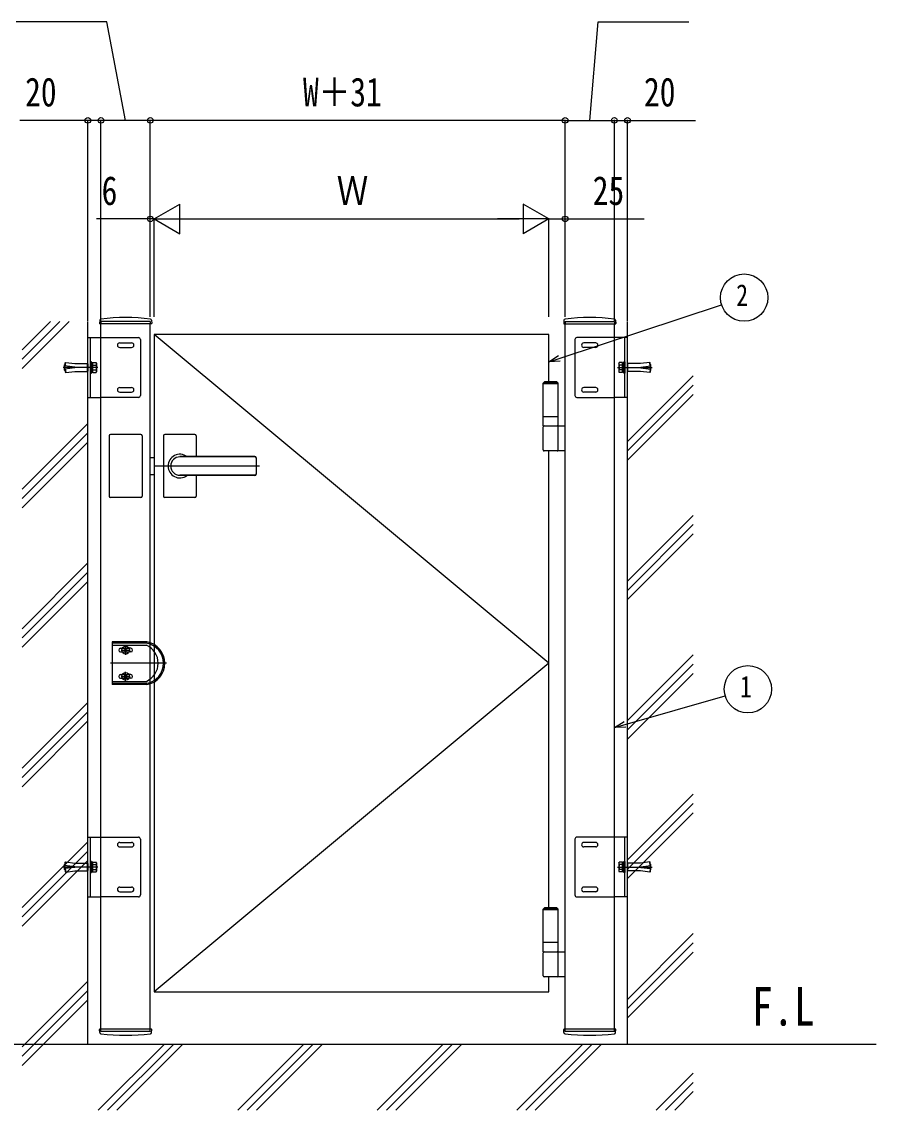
# Model space of a CAD drawing. Units: millimetres, scale not verified. Extents: x -4205 to 4205, y -2970 to 2970.
# Drawn here: x -1205 to 94, y -181 to 1475 of the extents above; entities that cross this region are included whole.
import ezdxf
from ezdxf.enums import TextEntityAlignment as Align

# ---------------------------------------------------------------- set-up
doc = ezdxf.new("R2010")
doc.units = ezdxf.units.MM
doc.header["$LTSCALE"] = 20
for name, color, linetype in [('0-2_USER1', 3, 'Continuous'), ('0-3_YKK_A1', 4, 'Continuous'), ('0-4_YKK_D', 6, 'Continuous')]:
    doc.layers.add(name, color=color, linetype=linetype)
doc.styles.add('ＭＳ ゴシック', font='')
doc.styles.get('ＭＳ ゴシック').set_extended_font_data('MS Gothic')

msp = doc.modelspace()

# ---------------------------------------------------------------- linework, layer by layer
at = {"layer": '0-3_YKK_A1'}
for p, q in [((-1204.98, 975.87), (-1161.85, 1019)), ((-1204.98, 961.73), (-1147.71, 1019)), ((-1204.98, 947.58), (-1133.56, 1019)), ((-1104.98, -81), (-1104.98, 1019)), ((-1086.82, 1020.9), (-1087.08, 1016.03)), ((-1008.38, 1015.5), (-1086.58, 1015.5)), ((-1084.98, -61), (-1084.98, 1015.5)), ((-1009.98, 1019), (-1009.98, 1015.5)), ((-1009.98, -61), (-1009.98, 1015.5)), ((-1008.14, 1020.9), (-1007.88, 1016.03)), ((-380.82, 1020.9), (-381.08, 1016.03)), ((-380.58, 1015.5), (-302.38, 1015.5)), ((-378.98, 1019), (-378.98, 1015.5)), ((-378.98, -61), (-378.98, 1015.5)), ((-303.98, -61), (-303.98, 1015.5)), ((-302.14, 1020.9), (-301.88, 1016.03)), ((-283.98, -81), (-283.98, 1019)), ((-1104.98, 903.5), (-1104.98, 994.5)), ((-1104.98, 994.5), (-1084.98, 994.5)), ((-1100.98, 903.5), (-1100.98, 994.5)), ((-1084.98, 994.5), (-1027.98, 994.5)), ((-1003.98, 999), (-1003.98, -1)), ((-403.98, 999), (-1003.98, 999)), ((-403.98, 499), (-1003.98, 999)), ((-403.98, 927), (-403.98, 999)), ((-303.98, 994.5), (-360.98, 994.5)), ((-283.98, 994.5), (-303.98, 994.5)), ((-287.98, 903.5), (-287.98, 994.5)), ((-283.98, 903.5), (-283.98, 994.5)), ((-1056.48, 986.5), (-1038.48, 986.5)), ((-1056.48, 979.5), (-1038.48, 979.5)), ((-1024.98, 991.5), (-1024.98, 906.5)), ((-363.98, 991.5), (-363.98, 906.5)), ((-332.48, 986.5), (-350.48, 986.5)), ((-332.48, 979.5), (-350.48, 979.5)), ((-1089.88, 949), (-1142.29, 949)), ((-1140.48, 953), (-1139.98, 953.5)), ((-1140.48, 945), (-1140.48, 953)), ((-1139.98, 944.5), (-1140.48, 945)), ((-1139.98, 944.5), (-1139.98, 953.5)), ((-1139.98, 953.5), (-1139.61, 953.46)), ((-1139.98, 944.5), (-1139.61, 944.54)), ((-1139.87, 951.31), (-1139.27, 956.25)), ((-1124.98, 949.5), (-1139.87, 951.31)), ((-1124.98, 948.5), (-1139.87, 946.69)), ((-1139.87, 946.69), (-1139.27, 941.75)), ((-1139.37, 951.25), (-1138.71, 956.69)), ((-1139.37, 946.75), (-1138.71, 941.31)), ((-1139.27, 956.25), (-1138.71, 956.69)), ((-1138.71, 956.71), (-1124.65, 955)), ((-1124.98, 949.5), (-1124.98, 948.5)), ((-1124.65, 955), (-1105.48, 955)), ((-1105.48, 943), (-1105.48, 955)), ((-1104.98, 954.5), (-1105.48, 955)), ((-1104.98, 954.5), (-1104.98, 943.5)), ((-1097.38, 956.25), (-1099.38, 956.25)), ((-1097.38, 952.75), (-1092.46, 952.75)), ((-1097.38, 945.25), (-1092.46, 945.25)), ((-1091.88, 955.5), (-1092.46, 956.51)), ((-1091.88, 955.5), (-1091.88, 942.5)), ((-299.08, 949), (-246.67, 949)), ((-297.08, 955.5), (-296.5, 956.51)), ((-297.08, 955.5), (-297.08, 942.5)), ((-291.58, 952.75), (-296.5, 952.75)), ((-291.58, 945.25), (-296.5, 945.25)), ((-291.58, 956.25), (-289.58, 956.25)), ((-283.98, 954.5), (-283.48, 955)), ((-283.98, 954.5), (-283.98, 943.5)), ((-264.31, 955), (-283.48, 955)), ((-283.48, 943), (-283.48, 955)), ((-250.25, 956.71), (-264.31, 955)), ((-263.98, 949.5), (-249.09, 951.31)), ((-263.98, 949.5), (-263.98, 948.5)), ((-263.98, 948.5), (-249.09, 946.69)), ((-249.69, 956.25), (-250.25, 956.69)), ((-249.59, 951.25), (-250.25, 956.69)), ((-249.59, 946.75), (-250.25, 941.31)), ((-249.09, 951.31), (-249.69, 956.25)), ((-249.09, 946.69), (-249.69, 941.75)), ((-248.98, 953.5), (-249.35, 953.46)), ((-248.98, 944.5), (-249.35, 944.54)), ((-248.48, 953), (-248.98, 953.5)), ((-248.98, 944.5), (-248.98, 953.5)), ((-248.98, 944.5), (-248.48, 945)), ((-248.48, 945), (-248.48, 953)), ((-1139.27, 941.75), (-1138.71, 941.31)), ((-1104.98, 943.5), (-1105.48, 943)), ((-1097.38, 941.49), (-1092.46, 941.49)), ((-1091.88, 942.5), (-1092.46, 941.49)), ((-297.08, 942.5), (-296.5, 941.49)), ((-291.58, 941.49), (-296.5, 941.49)), ((-283.98, 943.5), (-283.48, 943)), ((-283.98, 836.21), (-183.98, 936.21)), ((-249.69, 941.75), (-250.25, 941.31)), ((-1056.48, 918.5), (-1038.48, 918.5)), ((-1056.48, 911.5), (-1038.48, 911.5)), ((-410.48, 927), (-412.48, 925)), ((-389.48, 925), (-412.48, 925)), ((-389.48, 924), (-412.48, 924)), ((-391.48, 927), (-410.48, 927)), ((-391.48, 927), (-389.48, 925)), ((-332.48, 918.5), (-350.48, 918.5)), ((-332.48, 911.5), (-350.48, 911.5)), ((-283.98, 822.07), (-183.98, 922.07)), ((-1104.98, 903.5), (-1084.98, 903.5)), ((-1027.98, 903.5), (-1084.98, 903.5)), ((-360.98, 903.5), (-303.98, 903.5)), ((-283.98, 903.5), (-303.98, 903.5)), ((-283.98, 807.92), (-183.98, 907.92)), ((-1204.98, 763.74), (-1104.98, 863.74)), ((-389.48, 874), (-412.48, 874)), ((-1204.98, 749.59), (-1104.98, 849.59)), ((-1072.48, 845), (-1072.48, 753)), ((-1024.48, 847), (-1070.48, 847)), ((-1022.48, 845), (-1022.48, 753)), ((-989.98, 845), (-989.98, 799)), ((-941.98, 847), (-987.98, 847)), ((-939.98, 845), (-939.98, 813.5)), ((-412.48, 860), (-378.98, 860)), ((-412.48, 823.5), (-412.48, 858.5)), ((-389.48, 823.5), (-389.48, 858.5)), ((-1204.98, 735.45), (-1104.98, 835.45)), ((-1009.98, 812), (-1003.98, 812)), ((-850.98, 813.5), (-964.98, 813.5)), ((-850.98, 813), (-964.98, 813)), ((-848.98, 811.5), (-848.98, 786.5)), ((-378.98, 822), (-410.98, 822)), ((-403.98, 127), (-403.98, 822)), ((-843.72, 799), (-1003.98, 799)), ((-989.98, 799), (-989.98, 753)), ((-1009.98, 786), (-1003.98, 786)), ((-850.98, 785), (-964.98, 785)), ((-850.98, 784.5), (-964.98, 784.5)), ((-939.98, 784.5), (-939.98, 753)), ((-1024.48, 751), (-1070.48, 751)), ((-941.98, 751), (-987.98, 751)), ((-283.98, 624.08), (-183.98, 724.08)), ((-283.98, 609.93), (-183.98, 709.93)), ((-283.98, 595.79), (-183.98, 695.79)), ((-1204.98, 551.6), (-1104.98, 651.6)), ((-1204.98, 537.46), (-1104.98, 637.46)), ((-1204.98, 523.32), (-1104.98, 623.32)), ((-1067.98, 531.5), (-1067.98, 466.5)), ((-1015.26, 531.5), (-1067.98, 531.5)), ((-1015.43, 529.5), (-1067.98, 529.5)), ((-1067.98, 526.5), (-1015.99, 526.5)), ((-1054.38, 519), (-1040.58, 519)), ((-1047.48, 525.9), (-1047.48, 512.1)), ((-1046.99, 517.53), (-1046.99, 516.55)), ((-1039.73, 521.75), (-1042.26, 521.75)), ((-1039.73, 516.25), (-1042.26, 516.25)), ((-985.58, 499), (-1070.48, 499)), ((-403.98, 499), (-1003.98, -1)), ((-283.98, 411.94), (-183.98, 511.94)), ((-283.98, 397.8), (-183.98, 497.8)), ((-1055.23, 481.75), (-1052.7, 481.75)), ((-1052.7, 481.75), (-1042.26, 481.75)), ((-1047.48, 472.1), (-1047.48, 485.9)), ((-1046.99, 480.47), (-1046.99, 481.45)), ((-1039.73, 481.75), (-1042.26, 481.75)), ((-283.98, 383.66), (-183.98, 483.66)), ((-1067.98, 471.5), (-1015.99, 471.5)), ((-1067.98, 468.5), (-1015.43, 468.5)), ((-1015.26, 466.5), (-1067.98, 466.5)), ((-1055.23, 476.25), (-1052.7, 476.25)), ((-1054.38, 479), (-1040.58, 479)), ((-1052.7, 476.25), (-1042.26, 476.25)), ((-1039.73, 476.25), (-1042.26, 476.25)), ((-1204.98, 339.47), (-1104.98, 439.47)), ((-1204.98, 325.33), (-1104.98, 425.33)), ((-1204.98, 311.19), (-1104.98, 411.19)), ((-283.98, 199.81), (-183.98, 299.81)), ((-283.98, 185.67), (-183.98, 285.67)), ((-283.98, 171.53), (-183.98, 271.53)), ((-1104.98, 143.5), (-1104.98, 234.5)), ((-1104.98, 234.5), (-1084.98, 234.5)), ((-1100.98, 143.5), (-1100.98, 234.5)), ((-1084.98, 234.5), (-1027.98, 234.5)), ((-303.98, 234.5), (-360.98, 234.5)), ((-283.98, 234.5), (-303.98, 234.5)), ((-287.98, 143.5), (-287.98, 234.5)), ((-283.98, 143.5), (-283.98, 234.5)), ((-1204.98, 127.34), (-1104.98, 227.34)), ((-1056.48, 226.5), (-1038.48, 226.5)), ((-1056.48, 219.5), (-1038.48, 219.5)), ((-1024.98, 231.5), (-1024.98, 146.5)), ((-363.98, 231.5), (-363.98, 146.5)), ((-332.48, 226.5), (-350.48, 226.5)), ((-332.48, 219.5), (-350.48, 219.5)), ((-1204.98, 113.2), (-1104.98, 213.2)), ((-1204.98, 99.06), (-1104.98, 199.06)), ((-1089.88, 189), (-1142.29, 189)), ((-1140.48, 193), (-1139.98, 193.5)), ((-1140.48, 185), (-1140.48, 193)), ((-1139.98, 184.5), (-1140.48, 185)), ((-1139.98, 184.5), (-1139.98, 193.5)), ((-1139.98, 193.5), (-1139.61, 193.46)), ((-1139.98, 184.5), (-1139.61, 184.54)), ((-1139.87, 191.31), (-1139.27, 196.25)), ((-1124.98, 189.5), (-1139.87, 191.31)), ((-1124.98, 188.5), (-1139.87, 186.69)), ((-1139.87, 186.69), (-1139.27, 181.75)), ((-1139.37, 191.25), (-1138.71, 196.69)), ((-1139.37, 186.75), (-1138.71, 181.31)), ((-1139.27, 196.25), (-1138.71, 196.69)), ((-1138.71, 196.71), (-1124.65, 195)), ((-1124.98, 189.5), (-1124.98, 188.5)), ((-1124.65, 195), (-1105.48, 195)), ((-1105.48, 183), (-1105.48, 195)), ((-1104.98, 194.5), (-1105.48, 195)), ((-1104.98, 183.5), (-1105.48, 183)), ((-1104.98, 194.5), (-1104.98, 183.5)), ((-1097.38, 196.25), (-1099.38, 196.25)), ((-1097.38, 192.75), (-1092.46, 192.75)), ((-1097.38, 185.25), (-1092.46, 185.25)), ((-1091.88, 195.5), (-1092.46, 196.51)), ((-1091.88, 182.5), (-1092.46, 181.49)), ((-1091.88, 195.5), (-1091.88, 182.5)), ((-299.08, 189), (-246.67, 189)), ((-297.08, 195.5), (-296.5, 196.51)), ((-297.08, 195.5), (-297.08, 182.5)), ((-297.08, 182.5), (-296.5, 181.49)), ((-291.58, 192.75), (-296.5, 192.75)), ((-291.58, 185.25), (-296.5, 185.25)), ((-291.58, 196.25), (-289.58, 196.25)), ((-283.98, 194.5), (-283.48, 195)), ((-283.98, 194.5), (-283.98, 183.5)), ((-283.98, 183.5), (-283.48, 183)), ((-264.31, 195), (-283.48, 195)), ((-283.48, 183), (-283.48, 195)), ((-250.25, 196.71), (-264.31, 195)), ((-263.98, 189.5), (-249.09, 191.31)), ((-263.98, 189.5), (-263.98, 188.5)), ((-263.98, 188.5), (-249.09, 186.69)), ((-249.69, 196.25), (-250.25, 196.69)), ((-249.59, 191.25), (-250.25, 196.69)), ((-249.59, 186.75), (-250.25, 181.31)), ((-249.09, 191.31), (-249.69, 196.25)), ((-249.09, 186.69), (-249.69, 181.75)), ((-248.98, 193.5), (-249.35, 193.46)), ((-248.98, 184.5), (-249.35, 184.54)), ((-248.48, 193), (-248.98, 193.5)), ((-248.98, 184.5), (-248.98, 193.5)), ((-248.98, 184.5), (-248.48, 185)), ((-248.48, 185), (-248.48, 193)), ((-1139.27, 181.75), (-1138.71, 181.31)), ((-1097.38, 181.49), (-1092.46, 181.49)), ((-291.58, 181.49), (-296.5, 181.49)), ((-249.69, 181.75), (-250.25, 181.31)), ((-1056.48, 158.5), (-1038.48, 158.5)), ((-1056.48, 151.5), (-1038.48, 151.5)), ((-332.48, 158.5), (-350.48, 158.5)), ((-332.48, 151.5), (-350.48, 151.5)), ((-1104.98, 143.5), (-1084.98, 143.5)), ((-1027.98, 143.5), (-1084.98, 143.5)), ((-360.98, 143.5), (-303.98, 143.5)), ((-283.98, 143.5), (-303.98, 143.5)), ((-410.48, 127), (-412.48, 125)), ((-389.48, 125), (-412.48, 125)), ((-389.48, 124), (-412.48, 124)), ((-391.48, 127), (-410.48, 127)), ((-391.48, 127), (-389.48, 125)), ((-283.98, -12.32), (-183.98, 87.68)), ((-389.48, 74), (-412.48, 74)), ((-283.98, -26.46), (-183.98, 73.54)), ((-412.48, 60), (-378.98, 60)), ((-412.48, 23.5), (-412.48, 58.5)), ((-389.48, 23.5), (-389.48, 58.5)), ((-283.98, -40.6), (-183.98, 59.4)), ((-378.98, 22), (-410.98, 22)), ((-1204.98, -84.79), (-1104.98, 15.21)), ((-1204.98, -98.93), (-1104.98, 1.07)), ((-1204.98, -113.08), (-1104.98, -13.08)), ((-1086.82, -62.9), (-1087.08, -58.03)), ((-1008.38, -57.5), (-1086.58, -57.5)), ((-1009.98, -61), (-1084.98, -61)), ((-1008.14, -62.9), (-1007.88, -58.03)), ((-380.82, -62.9), (-381.08, -58.03)), ((-302.38, -57.5), (-380.58, -57.5)), ((-303.98, -61), (-378.98, -61)), ((-302.14, -62.9), (-301.88, -58.03)), ((-703.98, -81), (-1884.59, -81)), ((-1089.06, -181), (-989.06, -81)), ((-1074.91, -181), (-974.91, -81)), ((-1060.77, -181), (-960.77, -81)), ((-876.92, -181), (-776.92, -81)), ((-862.78, -181), (-762.78, -81)), ((-848.64, -181), (-748.64, -81)), ((94.28, -81), (-703.98, -81)), ((-664.79, -181), (-564.79, -81)), ((-650.65, -181), (-550.65, -81)), ((-636.51, -181), (-536.51, -81)), ((-452.66, -181), (-352.66, -81)), ((-438.52, -181), (-338.52, -81)), ((-424.38, -181), (-324.38, -81)), ((-240.53, -181), (-183.98, -124.45)), ((-226.39, -181), (-183.98, -138.59)), ((-212.24, -181), (-183.98, -152.74))]:
    msp.add_line(p, q, dxfattribs=at)
for points in [[(-1009.98, 1019), (-1084.98, 1019), (-1084.98, 1015.5)], [(-378.98, 1019), (-303.98, 1019), (-303.98, 1015.5)], [(-1099.38, 941.75), (-1097.38, 941.75), (-1097.38, 956.25)], [(-1097.38, 941.49), (-1097.38, 956.51), (-1092.46, 956.51)], [(-291.58, 941.49), (-291.58, 956.51), (-296.5, 956.51)], [(-289.58, 941.75), (-291.58, 941.75), (-291.58, 956.25)], [(-1138.71, 941.29), (-1124.65, 943), (-1105.48, 943)], [(-250.25, 941.29), (-264.31, 943), (-283.48, 943)], [(-412.48, 860), (-412.48, 874), (-412.48, 925)], [(-389.48, 860), (-389.48, 874), (-389.48, 925)], [(-1055.23, 521.75), (-1052.7, 521.75), (-1042.26, 521.75)], [(-1055.23, 516.25), (-1052.7, 516.25), (-1042.26, 516.25)], [(-1048.95, 518.51), (-1049.93, 518.51), (-1049.93, 519.49), (-1048.95, 519.49)], [(-1047.97, 520.47), (-1047.97, 521.45), (-1046.99, 521.45), (-1046.99, 520.47)], [(-1046.99, 516.55), (-1047.97, 516.55), (-1047.97, 517.53)], [(-1046.01, 519.49), (-1045.03, 519.49), (-1045.03, 518.51), (-1046.01, 518.51)], [(-1046.99, 481.45), (-1047.97, 481.45), (-1047.97, 480.47)], [(-1048.95, 479.49), (-1049.93, 479.49), (-1049.93, 478.51), (-1048.95, 478.51)], [(-1047.97, 477.53), (-1047.97, 476.55), (-1046.99, 476.55), (-1046.99, 477.53)], [(-1046.01, 478.51), (-1045.03, 478.51), (-1045.03, 479.49), (-1046.01, 479.49)], [(-1138.71, 181.29), (-1124.65, 183), (-1105.48, 183)], [(-1099.38, 181.75), (-1097.38, 181.75), (-1097.38, 196.25)], [(-1097.38, 181.49), (-1097.38, 196.51), (-1092.46, 196.51)], [(-291.58, 181.49), (-291.58, 196.51), (-296.5, 196.51)], [(-289.58, 181.75), (-291.58, 181.75), (-291.58, 196.25)], [(-250.25, 181.29), (-264.31, 183), (-283.48, 183)], [(-412.48, 60), (-412.48, 74), (-412.48, 125)], [(-389.48, 60), (-389.48, 74), (-389.48, 125)], [(-1003.98, -1), (-403.98, -1), (-403.98, 22)]]:
    msp.add_lwpolyline(points, dxfattribs=at)
for points in [[(-1100.98, 957.5), (-1100.98, 940.5), (-1099.38, 940.5), (-1099.38, 957.5)], [(-287.98, 957.5), (-287.98, 940.5), (-289.58, 940.5), (-289.58, 957.5)], [(-1100.98, 197.5), (-1100.98, 180.5), (-1099.38, 180.5), (-1099.38, 197.5)], [(-287.98, 197.5), (-287.98, 180.5), (-289.58, 180.5), (-289.58, 197.5)]]:
    msp.add_lwpolyline(points, close=True, dxfattribs=at)
for centre in [(-1047.48, 519), (-1047.48, 479)]:
    msp.add_circle(centre, 5.9, dxfattribs=at)
for centre, radius, start, end in [((-1086.58, 1016), 0.5, 177, 270), ((-1084.83, 1020.8), 2, 96.74435, 177), ((-1047.48, 705), 320, 83.25565, 96.74435), ((-1010.13, 1020.8), 2, 3, 83.25565), ((-1008.38, 1016), 0.5, 270, 3), ((-380.58, 1016), 0.5, 177, 270), ((-378.83, 1020.8), 2, 96.74435, 177), ((-341.48, 705), 320, 83.25565, 96.74435), ((-304.13, 1020.8), 2, 3, 83.25565), ((-302.38, 1016), 0.5, 270, 3), ((-1027.98, 991.5), 3, 0, 90), ((-360.98, 991.5), 3, 90, 180), ((-1056.48, 983), 3.5, 90, 270), ((-1038.48, 983), 3.5, 270, 90), ((-350.48, 983), 3.5, 90, 270), ((-332.48, 983), 3.5, 270, 90), ((-1095.2, 954.63), 3.32, 325.61575, 34.38425), ((-1104.3, 949), 12.42, 342.41205, 17.58795), ((-1095.2, 943.37), 3.32, 325.61575, 34.38425), ((-293.76, 954.63), 3.32, 145.61575, 214.38425), ((-284.66, 949), 12.42, 162.41205, 197.58795), ((-293.76, 943.37), 3.32, 145.61575, 214.38425), ((-1056.48, 915), 3.5, 90, 270), ((-1038.48, 915), 3.5, 270, 90), ((-350.48, 915), 3.5, 90, 270), ((-332.48, 915), 3.5, 270, 90), ((-1027.98, 906.5), 3, 270, 0), ((-360.98, 906.5), 3, 180, 270), ((-1070.48, 845), 2, 90, 180), ((-1024.48, 845), 2, 0, 90), ((-987.98, 845), 2, 90, 180), ((-941.98, 845), 2, 0, 90), ((-410.98, 858.5), 1.5, 90, 180), ((-390.98, 858.5), 1.5, 0, 90), ((-964.98, 799), 18, 53.66394, 180.00366), ((-964.98, 799), 14, 90, 270), ((-850.98, 811.5), 2, 0, 90), ((-850.98, 811), 2, 0, 90), ((-410.98, 823.5), 1.5, 180, 270), ((-390.98, 823.5), 1.5, 270, 0), ((-964.98, 799), 18, 180.00366, 306.33606), ((-850.98, 787), 2, 270, 0), ((-850.98, 786.5), 2, 270, 0), ((-1070.48, 753), 2, 180, 270), ((-1024.48, 753), 2, 270, 0), ((-987.98, 753), 2, 180, 270), ((-941.98, 753), 2, 270, 0), ((-1020.98, 499), 33, 279.98655, 80.01345), ((-1055.23, 519), 2.75, 90, 180), ((-1055.23, 519), 2.75, 180, 270), ((-1048.95, 520.47), 0.98, 270, 0), ((-1048.95, 517.53), 0.98, 0, 90), ((-1046.01, 520.47), 0.98, 180, 270), ((-1046.01, 517.53), 0.98, 90, 180), ((-1039.73, 519), 2.75, 0, 90), ((-1039.73, 519), 2.75, 270, 0), ((-1027.98, 499), 30, 293.55646, 66.44354), ((-1020.98, 499), 31, 280.30451, 79.69549), ((-1055.23, 479), 2.75, 90, 180), ((-1048.95, 480.47), 0.98, 270, 0), ((-1046.01, 480.47), 0.98, 180, 270), ((-1039.73, 479), 2.75, 0, 90), ((-1055.23, 479), 2.75, 180, 270), ((-1048.95, 477.53), 0.98, 0, 90), ((-1046.01, 477.53), 0.98, 90, 180), ((-1039.73, 479), 2.75, 270, 0), ((-1027.98, 231.5), 3, 0, 90), ((-360.98, 231.5), 3, 90, 180), ((-1056.48, 223), 3.5, 90, 270), ((-1038.48, 223), 3.5, 270, 90), ((-350.48, 223), 3.5, 90, 270), ((-332.48, 223), 3.5, 270, 90), ((-1095.2, 194.63), 3.32, 325.61575, 34.38425), ((-1104.3, 189), 12.42, 342.41205, 17.58795), ((-1095.2, 183.37), 3.32, 325.61575, 34.38425), ((-293.76, 194.63), 3.32, 145.61575, 214.38425), ((-284.66, 189), 12.42, 162.41205, 197.58795), ((-293.76, 183.37), 3.32, 145.61575, 214.38425), ((-1056.48, 155), 3.5, 90, 270), ((-1038.48, 155), 3.5, 270, 90), ((-350.48, 155), 3.5, 90, 270), ((-332.48, 155), 3.5, 270, 90), ((-1027.98, 146.5), 3, 270, 0), ((-360.98, 146.5), 3, 180, 270), ((-410.98, 58.5), 1.5, 90, 180), ((-390.98, 58.5), 1.5, 0, 90), ((-410.98, 23.5), 1.5, 180, 270), ((-390.98, 23.5), 1.5, 270, 0), ((-1086.58, -58), 0.5, 90, 183), ((-1084.83, -62.8), 2, 183, 263.25565), ((-1047.48, 253), 320, 263.25565, 276.74435), ((-1010.13, -62.8), 2, 276.74435, 357), ((-1008.38, -58), 0.5, 357, 90), ((-380.58, -58), 0.5, 90, 183), ((-378.83, -62.8), 2, 183, 263.25565), ((-341.48, 253), 320, 263.25565, 276.74435), ((-304.13, -62.8), 2, 276.74435, 357), ((-302.38, -58), 0.5, 357, 90)]:
    msp.add_arc(centre, radius, start, end, dxfattribs=at)
at = {"layer": '0-4_YKK_D'}
for p, q in [((-1104.98, 1020), (-1104.98, 1326)), ((-1084.98, 1026.12), (-1084.98, 1326)), ((-1084.98, 1020), (-1084.98, 1326)), ((-1009.98, 1325), (-1084.98, 1325)), ((-1009.98, 1026.12), (-1009.98, 1326)), ((-1009.98, 1026.12), (-1009.98, 1326)), ((-378.98, 1325), (-1009.98, 1325)), ((-378.98, 1026.12), (-378.98, 1326)), ((-378.98, 1026.12), (-378.98, 1326)), ((-378.98, 1325), (-303.98, 1325)), ((-303.98, 1026.12), (-303.98, 1326)), ((-303.98, 1020), (-303.98, 1326)), ((-283.98, 1020), (-283.98, 1326)), ((-1003.98, 1175), (-965.01, 1197.5)), ((-965.01, 1152.5), (-965.01, 1197.5)), ((-403.98, 1175), (-442.95, 1197.5)), ((-442.95, 1197.5), (-442.95, 1152.5)), ((-1009.98, 1026.12), (-1009.98, 1176)), ((-1003.98, 1026.12), (-1003.98, 1176)), ((-1003.98, 1026.12), (-1003.98, 1176)), ((-403.98, 1026.12), (-403.98, 1176)), ((-403.98, 1026.12), (-403.98, 1176)), ((-378.98, 1026.12), (-378.98, 1176)), ((-1009.98, 1175), (-1091.98, 1175)), ((-1003.98, 1175), (-1009.98, 1175)), ((-1003.98, 1175), (-986.98, 1175)), ((-1003.98, 1175), (-965.01, 1152.5)), ((-1003.98, 1175), (-926.04, 1175)), ((-958.98, 1175), (-448.98, 1175)), ((-403.98, 1175), (-481.92, 1175)), ((-403.98, 1175), (-442.95, 1152.5)), ((-1105.98, -81), (-1805.98, -81)), ((-1105.98, -81), (-1505.98, -81))]:
    msp.add_line(p, q, dxfattribs=at)
for points in [[(-1047.48, 1325), (-1076.25, 1475), (-1213.85, 1475)], [(-341.48, 1325), (-328.58, 1475), (-190.98, 1475)], [(-1084.98, 1325), (-1104.98, 1325), (-1208.38, 1325)], [(-303.98, 1325), (-283.98, 1325), (-180.58, 1325)], [(-403.98, 1175), (-378.98, 1175), (-258.58, 1175)], [(-403.98, 957.41), (-387.84, 962.74), (-140.94, 1044.34)], [(-386.41, 958.42), (-403.98, 957.41), (-389.27, 967.07)], [(-303.98, 401.26), (-287.64, 405.95), (-135.59, 449.62)], [(-286.38, 401.57), (-303.98, 401.26), (-288.9, 410.33)]]:
    msp.add_lwpolyline(points, dxfattribs=at)
for centre, radius in [((-1104.98, 1325), 4.25), ((-1084.98, 1325), 4.25), ((-1084.98, 1325), 4.25), ((-1009.98, 1325), 4.25), ((-1009.98, 1325), 4.25), ((-378.98, 1325), 4.25), ((-378.98, 1325), 4.25), ((-303.98, 1325), 4.25), ((-303.98, 1325), 4.25), ((-283.98, 1325), 4.25), ((-1009.98, 1175), 4.25), ((-378.98, 1175), 4.25), ((-106.63, 1055.26), 36), ((-100.99, 459.56), 36)]:
    msp.add_circle(centre, radius, dxfattribs=at)

# ---------------------------------------------------------------- texts
at = {"layer": '0-2_USER1', "style": 'ＭＳ ゴシック', "width": 0.8}
msp.add_text('F.L', height=58.65, dxfattribs=at).set_placement((-94.86, -69.78), align=Align.BOTTOM_LEFT)
at = {"layer": '0-4_YKK_D', "style": 'ＭＳ ゴシック', "width": 0.8}
for s, height, p in [('20', 43.99, (-1200.38, 1333)), ('W＋31', 43.99, (-777.68, 1333)), ('20', 43.99, (-258.98, 1333)), ('6', 43.99, (-1083.98, 1183)), ('Ｗ', 43.99, (-726.38, 1183)), ('25', 43.99, (-336.98, 1183)), ('2', 32.99, (-118.63, 1032.76)), ('1', 32.99, (-112.99, 437.06))]:
    msp.add_text(s, height=height, dxfattribs=at).set_placement(p, align=Align.BOTTOM_LEFT)

doc.saveas('drawing.dxf')
